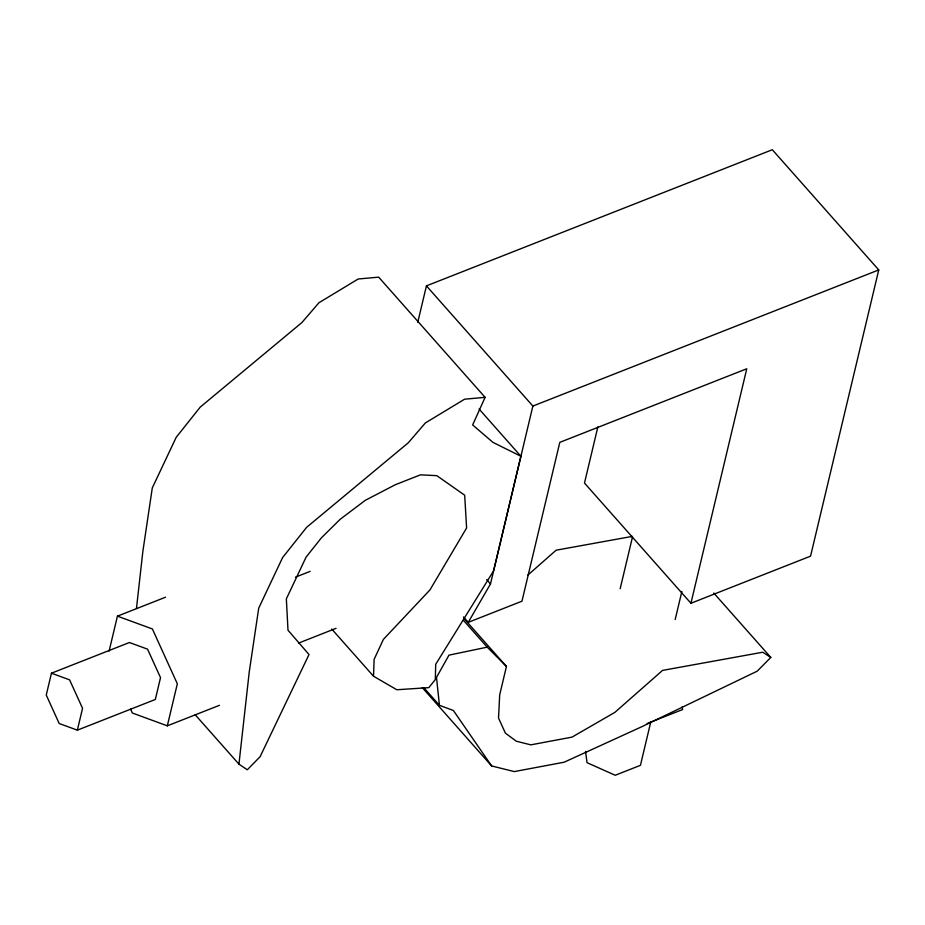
<?xml version="1.0" encoding="UTF-8"?>
<svg xmlns="http://www.w3.org/2000/svg" width="925" height="925" viewBox="0 0 925 925"><rect width="100%" height="100%" fill="white"/><g stroke="black" fill="none" stroke-linecap="round" stroke-linejoin="round"><path stroke-width="1.39" d="M479.081 409.035L520.902 456.256L493.603 570.852L435.71 664.3L435.305 679.609L428.807 687.633L396.837 689.749L373.527 676.233L374.116 659.386L383.389 639.395L429.928 589.965L466.605 527.978L464.685 495.21L436.831 475.67L420.436 474.837L395.333 484.723L365.317 500.309L340.203 519.26L321.472 537.76L306.094 557.104L286.345 598.891L287.999 630.214L309.019 654.542L260.087 756.719L247.299 769.785L238.939 764.143L195.221 714.782M136.472 608.43L142.832 551.601L152.29 487.926L176.201 437.317L200.216 407.116L301.874 322.582L318.917 302.764L358.172 279.003L378.672 277.153L485.105 397.345L472.652 424.933L492.921 442.358L520.902 456.256M238.939 764.143L249.264 671.793L258.722 608.118L282.634 557.509L306.649 527.308L408.307 442.774L425.35 422.956L464.604 399.195L485.105 397.345M51.453 673.203L46.25 695.033L59.2 723.512L77.353 730.16L155.331 699.473L160.522 677.643L147.572 649.165L129.419 642.517L51.453 673.203L69.606 679.852L82.556 708.33L77.353 730.16M109.081 651.177L117.429 616.154L165.563 597.203M130.575 709.117L132.356 713.025L167.321 725.836L177.334 683.795L152.382 628.954L117.429 616.154M417.765 322.293L426.437 285.871L772.317 149.734L878.75 269.927L810.554 556.156L690.929 603.25L584.484 483.058L597.862 426.899M463.494 616.987L468.247 622.352L490.493 583.952L532.869 406.063L426.437 285.871M463.691 618.178L506.449 666.462L499.697 694.837L498.529 718.054L505.408 733.155L516.347 741.237L530.846 744.856L572.02 737.121L614.871 712.366L662.566 670.394L762.755 652.229L770.803 657.432L757.205 671.18L641.915 726.657L564.134 762.212L514.277 771.589L491.637 765.946L422.262 687.599M620.166 588.728L632.503 536.939M650.818 721.778L640.435 765.333L615.206 775.266L587.028 762.674L585.56 751.401M675.181 619.519L681.852 591.526M690.929 603.25L746.764 368.763L559.81 442.358L521.966 601.204L468.247 622.352M527.944 575.003L556.133 550.202L632.33 536.384M532.869 406.063L878.75 269.927M295.41 577.177L310.141 571.373M298.567 643.095L336.041 628.341M167.321 725.836L219.468 705.301M647.118 723.512L682.581 709.556L682.222 706.758M506.449 666.462L487.197 647.153L448.972 655.154L436.484 677.424L439.444 705.324L453.377 710.493L491.637 765.946M713.776 593.052L770.803 657.432M486.7 579.663L490.493 583.952M463.437 620.328L487.197 647.153M424.24 688.154L439.444 705.324M331.705 629.023L373.527 676.233"/></g></svg>
